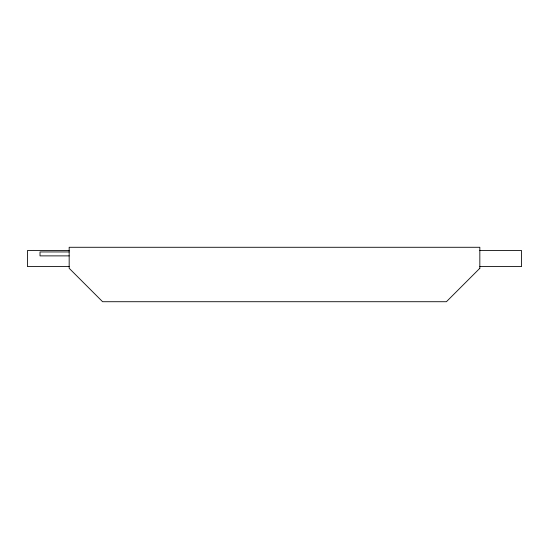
<?xml version="1.0" encoding="UTF-8"?>
<svg xmlns="http://www.w3.org/2000/svg" width="549" height="549" viewBox="0 0 549 549"><rect width="100%" height="100%" fill="white"/><g stroke="black" fill="none" stroke-linecap="round" stroke-linejoin="round"><path stroke-width="0.82" d="M69.167 250.536L27.45 250.536L27.45 266.574L69.167 266.574M479.833 250.536L521.55 250.536L521.55 266.574L479.833 266.574M69.167 251.95L40.015 251.95L40.015 255.882L69.167 255.882M479.833 268.296L446.406 301.717L102.594 301.717L69.167 268.296L69.167 247.283L479.833 247.283L479.833 268.296"/></g></svg>
